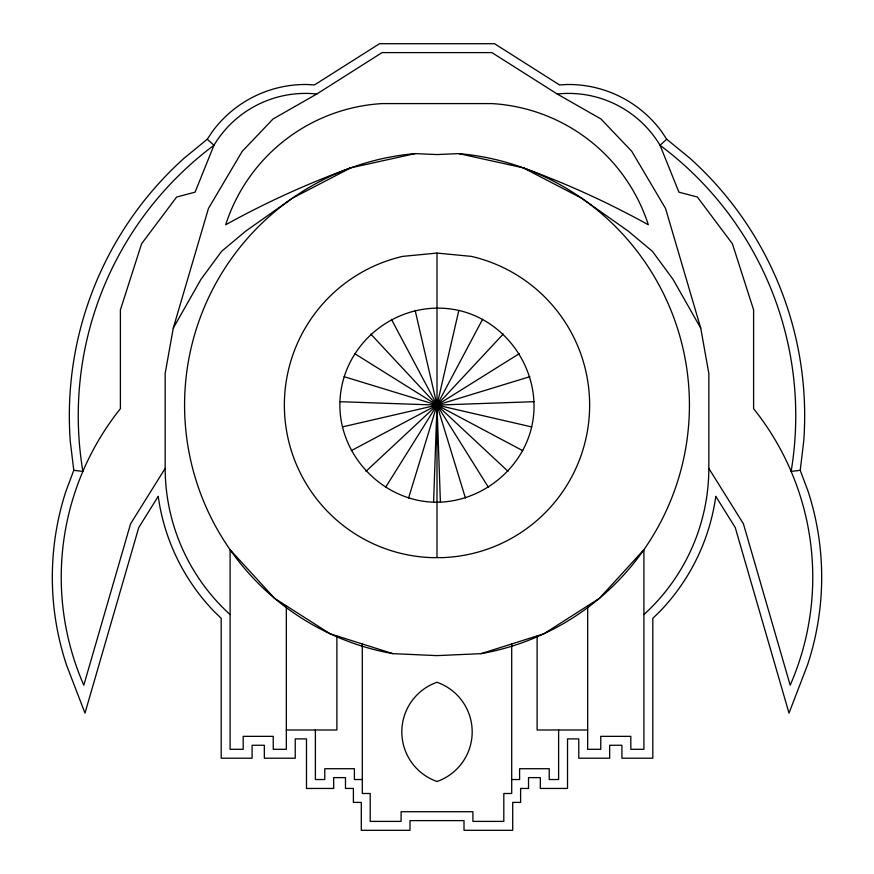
<?xml version="1.0" encoding="UTF-8"?>
<svg xmlns="http://www.w3.org/2000/svg" width="874" height="874" viewBox="0 0 874 874"><rect width="100%" height="100%" fill="white"/><g stroke="black" fill="none" stroke-linecap="round" stroke-linejoin="round"><path stroke-width="1.31" d="M433.591 502.179L437 405.088L458.839 310.434C400.183 297.389 342.237 341.439 339.92 401.69C338.019 453.977 381.304 500.409 433.591 502.179C478.755 503.588 521.417 471.152 531.654 426.927C543.486 375.962 509.837 322.135 458.839 310.434M800.223 470.31L803.709 441.479A346.191 346.191 0 0 0 689.815 158.15L666.709 139.228L661.618 131.57A115.543 115.543 0 0 0 567.193 84.494L559.546 84.953L494.498 43.7L379.502 43.7L314.454 84.953L306.807 84.494A115.543 115.543 0 0 0 212.382 131.57L207.291 139.228L184.185 158.15A346.191 346.191 0 0 0 70.291 441.479L73.777 470.31L65.834 491.527A278.533 278.533 0 0 0 66.588 665.234L84.986 713.118L138.769 527.514L158.227 496.323L158.303 497A206.941 206.941 0 0 0 213.824 611.155L221.188 618.311L221.188 758.217L252.094 758.217L252.094 745.26L264.33 745.26L264.33 758.217L295.237 758.217L295.237 738.891L306.479 738.891L306.479 788.446L333.682 788.446L333.682 777.62L345.481 777.62L345.481 788.446L353.391 788.446L353.391 802.398L361.29 802.398L361.29 830.3L409.993 830.3L409.993 820.62L464.007 820.62L464.007 830.3L512.71 830.3L512.71 802.398L520.609 802.398L520.609 788.446L528.519 788.446L528.519 777.62L540.318 777.62L540.318 788.446L567.521 788.446L567.521 738.891L578.763 738.891L578.763 758.217L609.67 758.217L609.67 745.26L621.906 745.26L621.906 758.217L652.812 758.217L652.812 618.311L660.176 611.155A206.941 206.941 0 0 0 715.697 497L715.773 496.323L735.231 527.514L789.014 713.118L807.412 665.234A278.533 278.533 0 0 0 808.166 491.527L800.223 470.31L791.123 471.392A337.277 337.277 0 0 0 660.034 145.27A106.628 106.628 0 0 0 557.208 94.01L491.92 52.604L382.08 52.604L316.792 94.01L273.027 118.995L242.196 151.377L208.438 208.493L173.26 328.154L165.164 373.438L165.164 468.398A198.027 198.027 0 0 0 230.091 614.553M408.584 497.983L437 405.088L482.59 319.316M173.26 328.154L200.954 279.374L221.537 251.384L245.66 231.173L292.397 198.18L350.878 167.808L415.226 153.606L437 154.567L458.774 153.606L523.122 167.808A873.06 873.06 0 0 1 648.311 224.771A175.15 175.15 0 0 0 491.92 103.591L382.08 103.591A175.15 175.15 0 0 0 225.689 224.771A873.06 873.06 0 0 1 350.878 167.808M165.164 468.398L130.565 523.843L83.806 685.205A269.618 269.618 0 0 1 120.394 408.704L120.394 309.899L141.61 243.737L176.635 197.032L195.077 192.16L213.966 145.27A106.628 106.628 0 0 1 316.792 94.01M385.51 487.463L437 405.088L503.238 334.043M365.944 471.337L437 405.088L519.375 353.599M666.709 139.228L660.034 145.27L678.923 192.16L697.365 197.032L732.39 243.737L753.606 309.899L753.606 408.704A269.618 269.618 0 0 1 790.194 685.205L743.435 523.843L708.836 468.398L708.836 373.438L700.74 328.154L665.562 208.493L631.804 151.377L600.973 118.995L557.208 94.01M351.228 450.689L437 405.088L529.895 376.683M286.333 605.835L286.333 749.313L273.234 749.313L273.234 736.356L243.19 736.356L243.19 749.313L230.091 749.313L230.091 549.691L274.567 598.319L330.11 633.781L392.939 653.654L437 655.62L481.061 653.654L543.89 633.781L599.433 598.319L643.909 549.691L643.909 749.313L630.809 749.313L630.809 736.356L600.766 736.356L600.766 749.313L587.667 749.313L587.667 605.835M342.346 426.927L437 405.088L534.08 401.69M437 253.078L402.685 256.377A152.622 152.622 0 0 0 431.647 557.623L442.353 557.623A152.622 152.622 0 0 0 471.315 256.377L437 253.078L437 557.109M286.333 729.987L336.883 729.987L336.883 635.922M587.667 729.987L537.117 729.987L537.117 635.922M362.295 779.532L354.396 779.532L354.396 768.716L324.778 768.716L324.778 779.532L315.383 779.532L315.383 729.987M511.705 779.532L519.604 779.532L519.604 768.716L549.222 768.716L549.222 779.532L558.617 779.532L558.617 729.987M339.92 401.69L437 405.088L531.654 426.927M73.777 470.31L82.877 471.392A337.277 337.277 0 0 1 213.966 145.27L207.291 139.228M344.105 376.683L437 405.088L522.772 450.689M523.122 167.808L581.603 198.18L628.34 231.173L652.463 251.384L673.046 279.374L700.74 328.154M354.626 353.599L437 405.088L508.056 471.337M370.762 334.043L437 405.088L488.49 487.463M391.41 319.316L437 405.088L465.416 497.983M415.161 310.434L437 405.088L440.409 502.179M511.705 643.963L511.705 793.494L503.806 793.494L503.806 821.396L472.91 821.396L472.91 811.717L401.09 811.717L401.09 821.396L370.194 821.396L370.194 793.494L362.295 793.494L362.295 643.963M458.774 153.606A252.433 252.433 0 0 1 481.061 653.654M392.939 653.654A252.433 252.433 0 0 1 415.226 153.606M708.836 468.398A198.027 198.027 0 0 1 643.909 614.553M437 781.509A52.582 52.582 0 0 0 437 682.266A52.582 52.582 0 0 0 437 781.509"/></g></svg>
